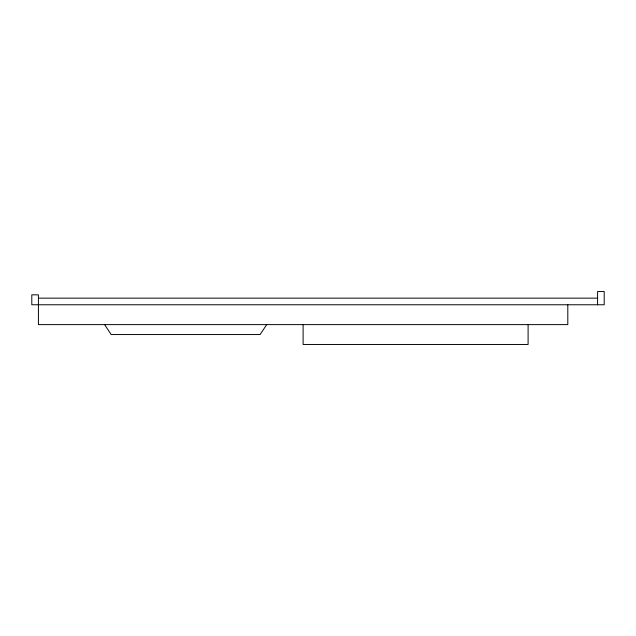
<?xml version="1.0" encoding="UTF-8"?>
<svg xmlns="http://www.w3.org/2000/svg" width="636" height="636" viewBox="0 0 636 636"><rect width="100%" height="100%" fill="white"/><g stroke="black" fill="none" stroke-linecap="round" stroke-linejoin="round"><path stroke-width="0.95" d="M266.715 324.614L260.1 334.544L111.205 334.544L104.59 324.614M38.414 298.149L597.586 298.149M597.586 304.763L597.586 291.534L604.2 291.534L604.2 304.763L31.8 304.763L31.8 294.842L38.414 294.842L38.414 324.614L567.805 324.614L567.805 304.763M528.103 324.614L528.103 344.466L303.11 344.466L303.11 324.614"/></g></svg>
